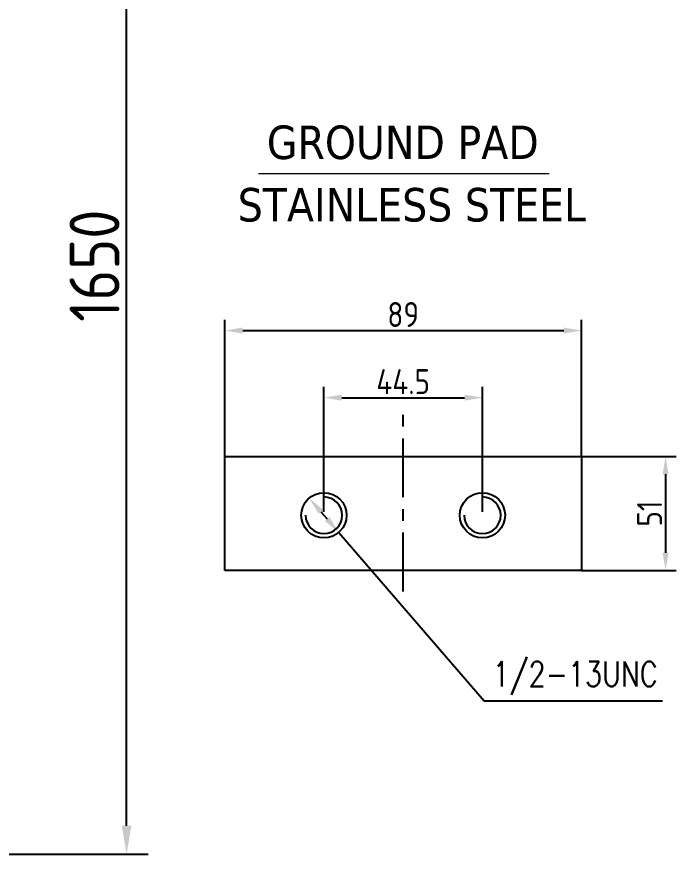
# Model space of a CAD drawing. Header units: millimetres. Extents: x 70841 to 133731, y -170061 to -164340.
# Drawn here: x 130787 to 131712, y -167206 to -166032 of the extents above; entities that cross this region are included whole.
import ezdxf

# ---------------------------------------------------------------- set-up
doc = ezdxf.new("R2010")
doc.units = ezdxf.units.MM
doc.header["$LTSCALE"] = 13
doc.linetypes.add('CENTERX2', pattern=[101.6, 63.5, -12.7, 12.7, -12.7])
doc.layers.add('1', color=4, linetype='Continuous')
doc.layers.add('标注、文本', color=3, linetype='Continuous', lineweight=25)
doc.layers.add('铁心', color=3, linetype='Continuous', lineweight=0)
doc.styles.get("Standard").update_dxf_attribs({"font": 'gbenor.shx', "bigfont": 'gbcbig.shx'})
doc.styles.add('Tahoma$001', font='tahoma.ttf', dxfattribs={"height": 2.159784})
doc.dimstyles.new('1-15', dxfattribs={"dimscale": 20, "dimtxt": 3.5, "dimasz": 2, "dimexe": 1.5, "dimexo": 0.5, "dimgap": 0.5, "dimtad": 1, "dimtoh": 1, "dimdec": 1, "dimdsep": 46, "dimtxsty": 'Standard', "dimcen": 2.5, "dimclrd": 3, "dimclre": 3, "dimclrt": 3, "dimadec": 0, "dimazin": 2, "dimtfac": 1, "dimtdec": 1, "dimtmove": 0, "dimatfit": 2, "dimfxl": 1, "dimarcsym": 0})
doc.dimstyles.new('丁晓菲', dxfattribs={"dimscale": 10, "dimtxt": 3.5, "dimasz": 2.5, "dimexe": 1.5, "dimexo": 0, "dimgap": 0.5, "dimtad": 1, "dimtoh": 1, "dimtxsty": 'Standard', "dimcen": 2.5, "dimclrd": 3, "dimclre": 3, "dimclrt": 2, "dimadec": 0, "dimazin": 0, "dimtfac": 1, "dimtmove": 0, "dimatfit": 2, "dimfxl": 1.5, "dimarcsym": 0})

# ---------------------------------------------------------------- blocks, each defined once
blk = doc.blocks.new('*D1758')
at = {"layer": 'Defpoints', "color": 0, "transparency": 16777216}
for p in [(130761.4, -165556), (130940.9, -165556), (130761.4, -167205.9)]:
    blk.add_point(p, dxfattribs=at)
at = {"layer": '标注、文本', "color": 3, "lineweight": -2, "transparency": 16777216}
for p, q in [((130771.4, -165556), (130970.9, -165556)), ((130940.9, -167165.9), (130940.9, -165596)), ((130771.4, -167205.9), (130970.9, -167205.9))]:
    blk.add_line(p, q, dxfattribs=at)
at = {"layer": '标注、文本', "color": 3, "transparency": 16777216}
for points in [[(130934.2, -165596), (130947.5, -165596), (130940.9, -165556)], [(130934.2, -167165.9), (130947.5, -167165.9), (130940.9, -167205.9)]]:
    blk.add_solid(points, dxfattribs=at)
at = {"layer": '标注、文本', "color": 3, "transparency": 16777216, "insert": (130895.9, -166380.9), "char_height": 70, "attachment_point": 5, "rotation": 90}
blk.add_mtext('1650', dxfattribs=at)
blk = doc.blocks.new('*D1727')
at = {"layer": 'Defpoints', "color": 0, "transparency": 16777216}
for p in [(131578.7, -166648.3), (131578.7, -166808.3), (131696.6, -166808.3)]:
    blk.add_point(p, dxfattribs=at)
at = {"layer": '标注、文本', "color": 3, "lineweight": -2, "transparency": 16777216}
for p, q in [((131578.7, -166648.3), (131711.6, -166648.3)), ((131696.6, -166673.3), (131696.6, -166783.3)), ((131578.7, -166808.3), (131711.6, -166808.3))]:
    blk.add_line(p, q, dxfattribs=at)
at = {"layer": '标注、文本', "color": 3, "transparency": 16777216}
for points in [[(131692.4, -166673.3), (131700.7, -166673.3), (131696.6, -166648.3)], [(131692.4, -166783.3), (131700.7, -166783.3), (131696.6, -166808.3)]]:
    blk.add_solid(points, dxfattribs=at)
at = {"layer": '标注、文本', "color": 2, "transparency": 16777216, "insert": (131674.1, -166728.3), "char_height": 35, "attachment_point": 5, "rotation": 90, "bg_fill": 3, "box_fill_scale": 1.1, "bg_fill_color": 256, "bg_fill_true_color": 13158600, "bg_fill_transparency": 0}
blk.add_mtext('51', dxfattribs=at)
blk = doc.blocks.new('*D1760')
at = {"layer": 'Defpoints', "color": 0, "transparency": 16777216}
for p in [(131196.8, -166706.8), (131238.3, -166754.8)]:
    blk.add_point(p, dxfattribs=at)
at = {"layer": '标注、文本', "color": 3, "lineweight": -2, "transparency": 16777216}
for p, q in [((131213.2, -166725.7), (131222, -166735.9)), ((131238.3, -166754.8), (131442.2, -166990.8)), ((131442.2, -166990.8), (131692.5, -166990.8))]:
    blk.add_line(p, q, dxfattribs=at)
at = {"layer": '标注、文本', "color": 3, "transparency": 16777216}
for points in [[(131216.3, -166723), (131210, -166728.4), (131196.8, -166706.8)], [(131225.1, -166733.2), (131218.8, -166738.6), (131238.3, -166754.8)]]:
    blk.add_solid(points, dxfattribs=at)
at = {"layer": '标注、文本', "color": 2, "transparency": 16777216, "insert": (131569.8, -166959.1), "char_height": 35, "attachment_point": 5, "bg_fill": 3, "box_fill_scale": 1.1, "bg_fill_color": 256, "bg_fill_true_color": 13158600, "bg_fill_transparency": 0}
blk.add_mtext('{\\Fromans,gbcbig|c134;\\W0.8;1/2-13UNC}', dxfattribs=at)
blk = doc.blocks.new('*D1728')
at = {"layer": 'Defpoints', "color": 0, "transparency": 16777216}
for p in [(131439.8, -166565.9), (131217.6, -166725.8), (131439.8, -166725.8)]:
    blk.add_point(p, dxfattribs=at)
at = {"layer": '标注、文本', "color": 3, "lineweight": -2, "transparency": 16777216}
for p, q in [((131217.6, -166725.8), (131217.6, -166550.9)), ((131439.8, -166725.8), (131439.8, -166550.9)), ((131242.6, -166565.9), (131414.8, -166565.9))]:
    blk.add_line(p, q, dxfattribs=at)
at = {"layer": '标注、文本', "color": 3, "transparency": 16777216}
for points in [[(131242.6, -166561.7), (131242.6, -166570), (131217.6, -166565.9)], [(131414.8, -166561.7), (131414.8, -166570), (131439.8, -166565.9)]]:
    blk.add_solid(points, dxfattribs=at)
at = {"layer": '标注、文本', "color": 2, "transparency": 16777216, "insert": (131328.7, -166543.4), "char_height": 35, "attachment_point": 5, "bg_fill": 3, "box_fill_scale": 1.1, "bg_fill_color": 256, "bg_fill_true_color": 13158600, "bg_fill_transparency": 0}
blk.add_mtext('44.5', dxfattribs=at)
blk = doc.blocks.new('*D1729')
at = {"layer": 'Defpoints', "color": 0, "transparency": 16777216}
for p in [(131578.7, -166471.8), (131078.7, -166648.3), (131578.7, -166648.3)]:
    blk.add_point(p, dxfattribs=at)
at = {"layer": '标注、文本', "color": 3, "lineweight": -2, "transparency": 16777216}
for p, q in [((131078.7, -166648.3), (131078.7, -166456.8)), ((131578.7, -166648.3), (131578.7, -166456.8)), ((131103.7, -166471.8), (131553.7, -166471.8))]:
    blk.add_line(p, q, dxfattribs=at)
at = {"layer": '标注、文本', "color": 3, "transparency": 16777216}
for points in [[(131103.7, -166467.6), (131103.7, -166476), (131078.7, -166471.8)], [(131553.7, -166467.6), (131553.7, -166476), (131578.7, -166471.8)]]:
    blk.add_solid(points, dxfattribs=at)
at = {"layer": '标注、文本', "color": 2, "transparency": 16777216, "insert": (131328.7, -166449.3), "char_height": 35, "attachment_point": 5, "bg_fill": 3, "box_fill_scale": 1.1, "bg_fill_color": 256, "bg_fill_true_color": 13158600, "bg_fill_transparency": 0}
blk.add_mtext('89', dxfattribs=at)

msp = doc.modelspace()

# ---------------------------------------------------------------- linework, layer by layer
at = {"layer": '1', "color": 1, "linetype": 'CENTERX2', "lineweight": -3, "ltscale": 0.1}
msp.add_line((131328.695, -166837.623), (131328.695, -166588.859), dxfattribs=at)
at = {"layer": '1'}
for p, q in [((131078.695, -166808.293), (131078.695, -166648.293)), ((131078.695, -166648.293), (131578.695, -166648.293)), ((131578.695, -166648.293), (131578.695, -166808.293)), ((131578.695, -166808.293), (131078.695, -166808.293))]:
    msp.add_line(p, q, dxfattribs=at)
for centre in [(131217.57, -166730.793), (131439.82, -166730.793)]:
    msp.add_circle(centre, 31.75, dxfattribs=at)
at = {"layer": '铁心'}
msp.add_line((131125.922, -166251.714), (131533.541, -166251.714), dxfattribs=at)

# ---------------------------------------------------------------- texts
at = {"layer": '铁心', "style": 'Tahoma$001'}
for s, p in [('GROUND PAD  ', (131137.498, -166231.361)), ('STAINLESS STEEL ', (131096.713, -166318.884))]:
    msp.add_text(s, height=46.95689, dxfattribs=at).set_placement(p)

# ---------------------------------------------------------------- dimensions: what is measured, and where the dimension line sits
at = {"layer": '标注、文本'}
dim = msp.add_linear_dim(base=(130940.868, -165555.95), p1=(130761.371, -167205.904), p2=(130761.371, -165555.95), angle=90, dimstyle='1-15', dxfattribs=at)
dim.commit()
dim.dimension.update_dxf_attribs({"geometry": '*D1758', "text_midpoint": (130895.868, -166380.927)})

# ---------------------------------------------------------------- next in the draw order: dimensions: what is measured, and where the dimension line sits
dim = msp.add_linear_dim(base=(131696.561, -166808.293), p1=(131578.695, -166648.293), p2=(131578.695, -166808.293), angle=90, text='51', dimstyle='丁晓菲', override={"dimtfill": 1, "dimarcsym": 1}, dxfattribs=at)
dim.commit()
dim.dimension.update_dxf_attribs({"geometry": '*D1727', "text_midpoint": (131674.061, -166728.293)})

# ---------------------------------------------------------------- next in the draw order: dimensions: what is measured, and where the dimension line sits
dim = msp.add_diameter_dim_2p(p1=(131196.815, -166706.767), p2=(131238.326, -166754.82), text='{\\Fromans,gbcbig|c134;\\W0.8;1/2-13UNC}', dimstyle='丁晓菲', override={"dimtfill": 1, "dimarcsym": 1}, dxfattribs=at)
dim.commit()
dim.dimension.update_dxf_attribs({"geometry": '*D1760', "text_midpoint": (131569.846, -166990.801), "dimtype": 163})

# ---------------------------------------------------------------- next in the draw order: linework, layer by layer
for centre in [(131217.57, -166730.793), (131439.82, -166730.793)]:
    msp.add_arc(centre, 25.69, 180, 90, dxfattribs=at)

# ---------------------------------------------------------------- next in the draw order: dimensions: what is measured, and where the dimension line sits
dim = msp.add_linear_dim(base=(131439.82, -166565.859), p1=(131217.57, -166725.793), p2=(131439.82, -166725.793), text='44.5', dimstyle='丁晓菲', override={"dimtfill": 1, "dimarcsym": 1}, dxfattribs=at)
dim.commit()
dim.dimension.update_dxf_attribs({"geometry": '*D1728', "text_midpoint": (131328.695, -166543.359)})

# ---------------------------------------------------------------- next in the draw order: dimensions: what is measured, and where the dimension line sits
dim = msp.add_linear_dim(base=(131578.695, -166471.788), p1=(131078.695, -166648.293), p2=(131578.695, -166648.293), text='89', dimstyle='丁晓菲', override={"dimtfill": 1, "dimarcsym": 1}, dxfattribs=at)
dim.commit()
dim.dimension.update_dxf_attribs({"geometry": '*D1729', "text_midpoint": (131328.695, -166449.288)})

doc.saveas('drawing.dxf')
